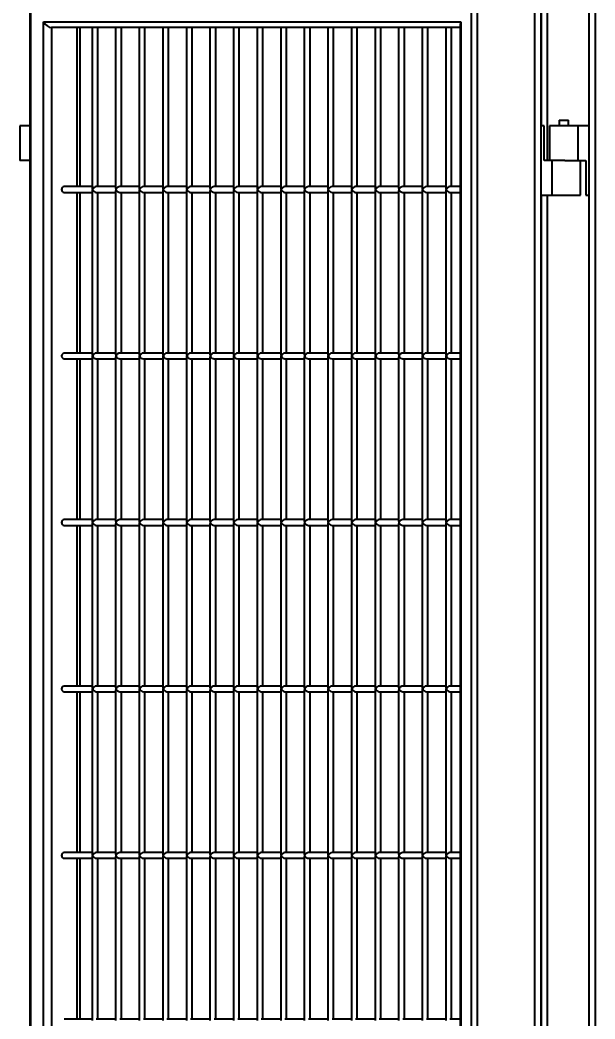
# Model space of a CAD drawing. Header units: millimetres. Extents: x 0 to 297, y 0 to 210.
# Drawn here: x 192.8 to 197.77, y 165.84 to 174.48 of the extents above; entities that cross this region are included whole.
import ezdxf

# ---------------------------------------------------------------- set-up
doc = ezdxf.new("R2010")
doc.units = ezdxf.units.MM
doc.layers.add('轮廓实线层', color=7, linetype='Continuous', lineweight=40)

msp = doc.modelspace()

# ---------------------------------------------------------------- linework, layer by layer
at = {"layer": '轮廓实线层', "color": 7, "linetype": 'Continuous', "lineweight": 40}
for p, q in [((196.7048, 155.7603), (196.7048, 175.7603)), ((196.7548, 175.7603), (196.7548, 155.7603)), ((197.2548, 155.7603), (197.2548, 175.7603)), ((197.3048, 175.7603), (197.3048, 155.7603)), ((197.3613, 175.7603), (197.3613, 173.2603)), ((192.8836, 174.7329), (192.8836, 156.7876)), ((197.7248, 156.7603), (197.7248, 174.7603)), ((192.8891, 174.7103), (192.8891, 156.8103)), ((197.7748, 174.7103), (197.7748, 156.8103)), ((193.0025, 174.4603), (196.613, 174.4603)), ((193.0025, 157.0603), (193.0025, 174.4603)), ((196.6076, 174.4103), (193.0697, 174.4103)), ((193.0697, 174.4103), (193.0697, 157.1103)), ((193.3198, 173.0353), (193.3198, 174.4103)), ((193.4215, 174.4103), (193.4215, 173.0216)), ((193.4715, 173.0353), (193.4715, 174.4103)), ((193.6256, 174.4103), (193.6256, 173.0216)), ((193.6756, 173.0353), (193.6756, 174.4103)), ((193.8297, 174.4103), (193.8297, 173.0216)), ((193.8797, 173.0353), (193.8797, 174.4103)), ((194.0338, 174.4103), (194.0338, 173.0216)), ((194.0838, 173.0353), (194.0838, 174.4103)), ((194.2379, 174.4103), (194.2379, 173.0216)), ((194.2879, 173.0353), (194.2879, 174.4103)), ((194.442, 174.4103), (194.442, 173.0216)), ((194.492, 173.0353), (194.492, 174.4103)), ((194.6461, 174.4103), (194.6461, 173.0216)), ((194.6961, 173.0353), (194.6961, 174.4103)), ((194.8502, 174.4103), (194.8502, 173.0216)), ((194.9002, 173.0353), (194.9002, 174.4103)), ((195.0544, 174.4103), (195.0544, 173.0216)), ((195.1044, 173.0353), (195.1044, 174.4103)), ((195.2585, 174.4103), (195.2585, 173.0216)), ((195.3085, 173.0353), (195.3085, 174.4103)), ((195.4626, 174.4103), (195.4626, 173.0216)), ((195.5126, 173.0353), (195.5126, 174.4103)), ((195.6667, 174.4103), (195.6667, 173.0216)), ((195.7167, 173.0353), (195.7167, 174.4103)), ((195.8708, 174.4103), (195.8708, 173.0216)), ((195.9208, 173.0353), (195.9208, 174.4103)), ((196.0749, 174.4103), (196.0749, 173.0216)), ((196.1249, 173.0353), (196.1249, 174.4103)), ((196.279, 174.4103), (196.279, 173.0216)), ((196.329, 173.0353), (196.329, 174.4103)), ((196.4831, 174.4103), (196.4831, 173.0216)), ((196.5331, 173.0353), (196.5331, 174.4103)), ((196.6076, 174.4376), (196.6076, 157.0829)), ((196.613, 174.4603), (196.613, 157.0603)), ((197.4648, 173.6103), (197.4648, 173.5603)), ((197.4648, 173.6103), (197.5448, 173.6103)), ((197.5448, 173.5603), (197.5448, 173.6103)), ((192.7976, 173.5603), (192.7976, 173.2603)), ((192.8836, 173.5603), (192.7976, 173.5603)), ((197.3348, 173.5603), (197.3048, 173.5603)), ((197.3348, 173.2603), (197.3348, 173.5603)), ((197.3798, 173.5603), (197.3798, 173.2603)), ((197.6248, 173.5603), (197.3798, 173.5603)), ((197.6248, 173.5603), (197.6248, 173.2603)), ((197.7248, 173.5603), (197.6248, 173.5603)), ((192.8836, 173.2603), (192.7976, 173.2603)), ((197.4048, 173.2603), (197.3348, 173.2603)), ((197.4048, 172.9603), (197.4048, 173.2603)), ((197.5148, 173.2603), (197.4048, 173.2603)), ((197.5148, 173.2603), (197.6248, 173.2603)), ((197.6248, 173.2603), (197.6948, 173.2603)), ((197.6498, 172.9603), (197.6498, 173.2603)), ((197.6948, 173.2603), (197.6948, 172.9603)), ((193.4215, 173.0353), (193.1811, 173.0353)), ((193.4215, 172.9989), (193.4215, 171.5816)), ((193.6256, 173.0353), (193.4578, 173.0353)), ((193.6256, 172.9989), (193.6256, 171.5816)), ((193.8297, 173.0353), (193.6619, 173.0353)), ((193.8297, 172.9989), (193.8297, 171.5816)), ((194.0338, 173.0353), (193.866, 173.0353)), ((194.0338, 172.9989), (194.0338, 171.5816)), ((194.2379, 173.0353), (194.0701, 173.0353)), ((194.2379, 172.9989), (194.2379, 171.5816)), ((194.442, 173.0353), (194.2742, 173.0353)), ((194.442, 172.9989), (194.442, 171.5816)), ((194.6461, 173.0353), (194.4784, 173.0353)), ((194.6461, 172.9989), (194.6461, 171.5816)), ((194.8502, 173.0353), (194.6825, 173.0353)), ((194.8502, 172.9989), (194.8502, 171.5816)), ((195.0544, 173.0353), (194.8866, 173.0353)), ((195.0544, 172.9989), (195.0544, 171.5816)), ((195.2585, 173.0353), (195.0907, 173.0353)), ((195.2585, 172.9989), (195.2585, 171.5816)), ((195.4626, 173.0353), (195.2948, 173.0353)), ((195.4626, 172.9989), (195.4626, 171.5816)), ((195.6667, 173.0353), (195.4989, 173.0353)), ((195.6667, 172.9989), (195.6667, 171.5816)), ((195.8708, 173.0353), (195.703, 173.0353)), ((195.8708, 172.9989), (195.8708, 171.5816)), ((196.0749, 173.0353), (195.9071, 173.0353)), ((196.0749, 172.9989), (196.0749, 171.5816)), ((196.279, 173.0353), (196.1113, 173.0353)), ((196.279, 172.9989), (196.279, 171.5816)), ((196.4831, 173.0353), (196.3154, 173.0353)), ((196.4831, 172.9989), (196.4831, 171.5816)), ((196.6076, 173.0353), (196.5195, 173.0353)), ((193.1811, 172.9853), (193.4215, 172.9853)), ((193.3198, 171.5953), (193.3198, 172.9853)), ((193.4578, 172.9853), (193.6256, 172.9853)), ((193.4715, 171.5953), (193.4715, 172.9853)), ((193.6619, 172.9853), (193.8297, 172.9853)), ((193.6756, 171.5953), (193.6756, 172.9853)), ((193.866, 172.9853), (194.0338, 172.9853)), ((193.8797, 171.5953), (193.8797, 172.9853)), ((194.0701, 172.9853), (194.2379, 172.9853)), ((194.0838, 171.5953), (194.0838, 172.9853)), ((194.2742, 172.9853), (194.442, 172.9853)), ((194.2879, 171.5953), (194.2879, 172.9853)), ((194.4784, 172.9853), (194.6461, 172.9853)), ((194.492, 171.5953), (194.492, 172.9853)), ((194.6825, 172.9853), (194.8502, 172.9853)), ((194.6961, 171.5953), (194.6961, 172.9853)), ((194.8866, 172.9853), (195.0544, 172.9853)), ((194.9002, 171.5953), (194.9002, 172.9853)), ((195.0907, 172.9853), (195.2585, 172.9853)), ((195.1044, 171.5953), (195.1044, 172.9853)), ((195.2948, 172.9853), (195.4626, 172.9853)), ((195.3085, 171.5953), (195.3085, 172.9853)), ((195.4989, 172.9853), (195.6667, 172.9853)), ((195.5126, 171.5953), (195.5126, 172.9853)), ((195.703, 172.9853), (195.8708, 172.9853)), ((195.7167, 171.5953), (195.7167, 172.9853)), ((195.9071, 172.9853), (196.0749, 172.9853)), ((195.9208, 171.5953), (195.9208, 172.9853)), ((196.1113, 172.9853), (196.279, 172.9853)), ((196.1249, 171.5953), (196.1249, 172.9853)), ((196.3154, 172.9853), (196.4831, 172.9853)), ((196.329, 171.5953), (196.329, 172.9853)), ((196.5195, 172.9853), (196.6076, 172.9853)), ((196.5331, 171.5953), (196.5331, 172.9853)), ((197.3048, 172.9603), (197.4048, 172.9603)), ((197.3613, 172.9603), (197.3613, 158.2603)), ((197.4048, 172.9603), (197.6498, 172.9603)), ((197.6948, 172.9603), (197.7248, 172.9603)), ((193.4215, 171.5953), (193.1811, 171.5953)), ((193.1811, 171.5453), (193.4215, 171.5453)), ((193.3198, 170.1553), (193.3198, 171.5453)), ((193.4215, 171.5589), (193.4215, 170.1416)), ((193.6256, 171.5953), (193.4578, 171.5953)), ((193.4578, 171.5453), (193.6256, 171.5453)), ((193.4715, 170.1553), (193.4715, 171.5453)), ((193.6256, 171.5589), (193.6256, 170.1416)), ((193.8297, 171.5953), (193.6619, 171.5953)), ((193.6619, 171.5453), (193.8297, 171.5453)), ((193.6756, 170.1553), (193.6756, 171.5453)), ((193.8297, 171.5589), (193.8297, 170.1416)), ((194.0338, 171.5953), (193.866, 171.5953)), ((193.866, 171.5453), (194.0338, 171.5453)), ((193.8797, 170.1553), (193.8797, 171.5453)), ((194.0338, 171.5589), (194.0338, 170.1416)), ((194.2379, 171.5953), (194.0701, 171.5953)), ((194.0701, 171.5453), (194.2379, 171.5453)), ((194.0838, 170.1553), (194.0838, 171.5453)), ((194.2379, 171.5589), (194.2379, 170.1416)), ((194.442, 171.5953), (194.2742, 171.5953)), ((194.2742, 171.5453), (194.442, 171.5453)), ((194.2879, 170.1553), (194.2879, 171.5453)), ((194.442, 171.5589), (194.442, 170.1416)), ((194.6461, 171.5953), (194.4784, 171.5953)), ((194.4784, 171.5453), (194.6461, 171.5453)), ((194.492, 170.1553), (194.492, 171.5453)), ((194.6461, 171.5589), (194.6461, 170.1416)), ((194.8502, 171.5953), (194.6825, 171.5953)), ((194.6825, 171.5453), (194.8502, 171.5453)), ((194.6961, 170.1553), (194.6961, 171.5453)), ((194.8502, 171.5589), (194.8502, 170.1416)), ((195.0544, 171.5953), (194.8866, 171.5953)), ((194.8866, 171.5453), (195.0544, 171.5453)), ((194.9002, 170.1553), (194.9002, 171.5453)), ((195.0544, 171.5589), (195.0544, 170.1416)), ((195.2585, 171.5953), (195.0907, 171.5953)), ((195.0907, 171.5453), (195.2585, 171.5453)), ((195.1044, 170.1553), (195.1044, 171.5453)), ((195.2585, 171.5589), (195.2585, 170.1416)), ((195.4626, 171.5953), (195.2948, 171.5953)), ((195.2948, 171.5453), (195.4626, 171.5453)), ((195.3085, 170.1553), (195.3085, 171.5453)), ((195.4626, 171.5589), (195.4626, 170.1416)), ((195.6667, 171.5953), (195.4989, 171.5953)), ((195.4989, 171.5453), (195.6667, 171.5453)), ((195.5126, 170.1553), (195.5126, 171.5453)), ((195.6667, 171.5589), (195.6667, 170.1416)), ((195.8708, 171.5953), (195.703, 171.5953)), ((195.703, 171.5453), (195.8708, 171.5453)), ((195.7167, 170.1553), (195.7167, 171.5453)), ((195.8708, 171.5589), (195.8708, 170.1416)), ((196.0749, 171.5953), (195.9071, 171.5953)), ((195.9071, 171.5453), (196.0749, 171.5453)), ((195.9208, 170.1553), (195.9208, 171.5453)), ((196.0749, 171.5589), (196.0749, 170.1416)), ((196.279, 171.5953), (196.1113, 171.5953)), ((196.1113, 171.5453), (196.279, 171.5453)), ((196.1249, 170.1553), (196.1249, 171.5453)), ((196.279, 171.5589), (196.279, 170.1416)), ((196.4831, 171.5953), (196.3154, 171.5953)), ((196.3154, 171.5453), (196.4831, 171.5453)), ((196.329, 170.1553), (196.329, 171.5453)), ((196.4831, 171.5589), (196.4831, 170.1416)), ((196.6076, 171.5953), (196.5195, 171.5953)), ((196.5195, 171.5453), (196.6076, 171.5453)), ((196.5331, 170.1553), (196.5331, 171.5453)), ((193.4215, 170.1553), (193.1811, 170.1553)), ((193.6256, 170.1553), (193.4578, 170.1553)), ((193.8297, 170.1553), (193.6619, 170.1553)), ((194.0338, 170.1553), (193.866, 170.1553)), ((194.2379, 170.1553), (194.0701, 170.1553)), ((194.442, 170.1553), (194.2742, 170.1553)), ((194.6461, 170.1553), (194.4784, 170.1553)), ((194.8502, 170.1553), (194.6825, 170.1553)), ((195.0544, 170.1553), (194.8866, 170.1553)), ((195.2585, 170.1553), (195.0907, 170.1553)), ((195.4626, 170.1553), (195.2948, 170.1553)), ((195.6667, 170.1553), (195.4989, 170.1553)), ((195.8708, 170.1553), (195.703, 170.1553)), ((196.0749, 170.1553), (195.9071, 170.1553)), ((196.279, 170.1553), (196.1113, 170.1553)), ((196.4831, 170.1553), (196.3154, 170.1553)), ((196.6076, 170.1553), (196.5195, 170.1553)), ((193.1811, 170.1053), (193.4215, 170.1053)), ((193.3198, 168.7153), (193.3198, 170.1053)), ((193.4215, 170.1189), (193.4215, 168.7016)), ((193.4578, 170.1053), (193.6256, 170.1053)), ((193.4715, 168.7153), (193.4715, 170.1053)), ((193.6256, 170.1189), (193.6256, 168.7016)), ((193.6619, 170.1053), (193.8297, 170.1053)), ((193.6756, 168.7153), (193.6756, 170.1053)), ((193.8297, 170.1189), (193.8297, 168.7016)), ((193.866, 170.1053), (194.0338, 170.1053)), ((193.8797, 168.7153), (193.8797, 170.1053)), ((194.0338, 170.1189), (194.0338, 168.7016)), ((194.0701, 170.1053), (194.2379, 170.1053)), ((194.0838, 168.7153), (194.0838, 170.1053)), ((194.2379, 170.1189), (194.2379, 168.7016)), ((194.2742, 170.1053), (194.442, 170.1053)), ((194.2879, 168.7153), (194.2879, 170.1053)), ((194.442, 170.1189), (194.442, 168.7016)), ((194.4784, 170.1053), (194.6461, 170.1053)), ((194.492, 168.7153), (194.492, 170.1053)), ((194.6461, 170.1189), (194.6461, 168.7016)), ((194.6825, 170.1053), (194.8502, 170.1053)), ((194.6961, 168.7153), (194.6961, 170.1053)), ((194.8502, 170.1189), (194.8502, 168.7016)), ((194.8866, 170.1053), (195.0544, 170.1053)), ((194.9002, 168.7153), (194.9002, 170.1053)), ((195.0544, 170.1189), (195.0544, 168.7016)), ((195.0907, 170.1053), (195.2585, 170.1053)), ((195.1044, 168.7153), (195.1044, 170.1053)), ((195.2585, 170.1189), (195.2585, 168.7016)), ((195.2948, 170.1053), (195.4626, 170.1053)), ((195.3085, 168.7153), (195.3085, 170.1053)), ((195.4626, 170.1189), (195.4626, 168.7016)), ((195.4989, 170.1053), (195.6667, 170.1053)), ((195.5126, 168.7153), (195.5126, 170.1053)), ((195.6667, 170.1189), (195.6667, 168.7016)), ((195.703, 170.1053), (195.8708, 170.1053)), ((195.7167, 168.7153), (195.7167, 170.1053)), ((195.8708, 170.1189), (195.8708, 168.7016)), ((195.9071, 170.1053), (196.0749, 170.1053)), ((195.9208, 168.7153), (195.9208, 170.1053)), ((196.0749, 170.1189), (196.0749, 168.7016)), ((196.1113, 170.1053), (196.279, 170.1053)), ((196.1249, 168.7153), (196.1249, 170.1053)), ((196.279, 170.1189), (196.279, 168.7016)), ((196.3154, 170.1053), (196.4831, 170.1053)), ((196.329, 168.7153), (196.329, 170.1053)), ((196.4831, 170.1189), (196.4831, 168.7016)), ((196.5195, 170.1053), (196.6076, 170.1053)), ((196.5331, 168.7153), (196.5331, 170.1053)), ((193.4215, 168.7153), (193.1811, 168.7153)), ((193.4215, 168.6789), (193.4215, 167.2616)), ((193.6256, 168.7153), (193.4578, 168.7153)), ((193.6256, 168.6789), (193.6256, 167.2616)), ((193.8297, 168.7153), (193.6619, 168.7153)), ((193.8297, 168.6789), (193.8297, 167.2616)), ((194.0338, 168.7153), (193.866, 168.7153)), ((194.0338, 168.6789), (194.0338, 167.2616)), ((194.2379, 168.7153), (194.0701, 168.7153)), ((194.2379, 168.6789), (194.2379, 167.2616)), ((194.442, 168.7153), (194.2742, 168.7153)), ((194.442, 168.6789), (194.442, 167.2616)), ((194.6461, 168.7153), (194.4784, 168.7153)), ((194.6461, 168.6789), (194.6461, 167.2616)), ((194.8502, 168.7153), (194.6825, 168.7153)), ((194.8502, 168.6789), (194.8502, 167.2616)), ((195.0544, 168.7153), (194.8866, 168.7153)), ((195.0544, 168.6789), (195.0544, 167.2616)), ((195.2585, 168.7153), (195.0907, 168.7153)), ((195.2585, 168.6789), (195.2585, 167.2616)), ((195.4626, 168.7153), (195.2948, 168.7153)), ((195.4626, 168.6789), (195.4626, 167.2616)), ((195.6667, 168.7153), (195.4989, 168.7153)), ((195.6667, 168.6789), (195.6667, 167.2616)), ((195.8708, 168.7153), (195.703, 168.7153)), ((195.8708, 168.6789), (195.8708, 167.2616)), ((196.0749, 168.7153), (195.9071, 168.7153)), ((196.0749, 168.6789), (196.0749, 167.2616)), ((196.279, 168.7153), (196.1113, 168.7153)), ((196.279, 168.6789), (196.279, 167.2616)), ((196.4831, 168.7153), (196.3154, 168.7153)), ((196.4831, 168.6789), (196.4831, 167.2616)), ((196.6076, 168.7153), (196.5195, 168.7153)), ((193.1811, 168.6653), (193.4215, 168.6653)), ((193.3198, 167.2753), (193.3198, 168.6653)), ((193.4578, 168.6653), (193.6256, 168.6653)), ((193.4715, 167.2753), (193.4715, 168.6653)), ((193.6619, 168.6653), (193.8297, 168.6653)), ((193.6756, 167.2753), (193.6756, 168.6653)), ((193.866, 168.6653), (194.0338, 168.6653)), ((193.8797, 167.2753), (193.8797, 168.6653)), ((194.0701, 168.6653), (194.2379, 168.6653)), ((194.0838, 167.2753), (194.0838, 168.6653)), ((194.2742, 168.6653), (194.442, 168.6653)), ((194.2879, 167.2753), (194.2879, 168.6653)), ((194.4784, 168.6653), (194.6461, 168.6653)), ((194.492, 167.2753), (194.492, 168.6653)), ((194.6825, 168.6653), (194.8502, 168.6653)), ((194.6961, 167.2753), (194.6961, 168.6653)), ((194.8866, 168.6653), (195.0544, 168.6653)), ((194.9002, 167.2753), (194.9002, 168.6653)), ((195.0907, 168.6653), (195.2585, 168.6653)), ((195.1044, 167.2753), (195.1044, 168.6653)), ((195.2948, 168.6653), (195.4626, 168.6653)), ((195.3085, 167.2753), (195.3085, 168.6653)), ((195.4989, 168.6653), (195.6667, 168.6653)), ((195.5126, 167.2753), (195.5126, 168.6653)), ((195.703, 168.6653), (195.8708, 168.6653)), ((195.7167, 167.2753), (195.7167, 168.6653)), ((195.9071, 168.6653), (196.0749, 168.6653)), ((195.9208, 167.2753), (195.9208, 168.6653)), ((196.1113, 168.6653), (196.279, 168.6653)), ((196.1249, 167.2753), (196.1249, 168.6653)), ((196.3154, 168.6653), (196.4831, 168.6653)), ((196.329, 167.2753), (196.329, 168.6653)), ((196.5195, 168.6653), (196.6076, 168.6653)), ((196.5331, 167.2753), (196.5331, 168.6653)), ((193.4215, 167.2753), (193.1811, 167.2753)), ((193.1811, 167.2253), (193.4215, 167.2253)), ((193.3198, 165.8353), (193.3198, 167.2253)), ((193.4215, 167.2389), (193.4215, 165.8216)), ((193.6256, 167.2753), (193.4578, 167.2753)), ((193.4578, 167.2253), (193.6256, 167.2253)), ((193.4715, 165.8353), (193.4715, 167.2253)), ((193.6256, 167.2389), (193.6256, 165.8216)), ((193.8297, 167.2753), (193.6619, 167.2753)), ((193.6619, 167.2253), (193.8297, 167.2253)), ((193.6756, 165.8353), (193.6756, 167.2253)), ((193.8297, 167.2389), (193.8297, 165.8216)), ((194.0338, 167.2753), (193.866, 167.2753)), ((193.866, 167.2253), (194.0338, 167.2253)), ((193.8797, 165.8353), (193.8797, 167.2253)), ((194.0338, 167.2389), (194.0338, 165.8216)), ((194.2379, 167.2753), (194.0701, 167.2753)), ((194.0701, 167.2253), (194.2379, 167.2253)), ((194.0838, 165.8353), (194.0838, 167.2253)), ((194.2379, 167.2389), (194.2379, 165.8216)), ((194.442, 167.2753), (194.2742, 167.2753)), ((194.2742, 167.2253), (194.442, 167.2253)), ((194.2879, 165.8353), (194.2879, 167.2253)), ((194.442, 167.2389), (194.442, 165.8216)), ((194.6461, 167.2753), (194.4784, 167.2753)), ((194.4784, 167.2253), (194.6461, 167.2253)), ((194.492, 165.8353), (194.492, 167.2253)), ((194.6461, 167.2389), (194.6461, 165.8216)), ((194.8502, 167.2753), (194.6825, 167.2753)), ((194.6825, 167.2253), (194.8502, 167.2253)), ((194.6961, 165.8353), (194.6961, 167.2253)), ((194.8502, 167.2389), (194.8502, 165.8216)), ((195.0544, 167.2753), (194.8866, 167.2753)), ((194.8866, 167.2253), (195.0544, 167.2253)), ((194.9002, 165.8353), (194.9002, 167.2253)), ((195.0544, 167.2389), (195.0544, 165.8216)), ((195.2585, 167.2753), (195.0907, 167.2753)), ((195.0907, 167.2253), (195.2585, 167.2253)), ((195.1044, 165.8353), (195.1044, 167.2253)), ((195.2585, 167.2389), (195.2585, 165.8216)), ((195.4626, 167.2753), (195.2948, 167.2753)), ((195.2948, 167.2253), (195.4626, 167.2253)), ((195.3085, 165.8353), (195.3085, 167.2253)), ((195.4626, 167.2389), (195.4626, 165.8216)), ((195.6667, 167.2753), (195.4989, 167.2753)), ((195.4989, 167.2253), (195.6667, 167.2253)), ((195.5126, 165.8353), (195.5126, 167.2253)), ((195.6667, 167.2389), (195.6667, 165.8216)), ((195.8708, 167.2753), (195.703, 167.2753)), ((195.703, 167.2253), (195.8708, 167.2253)), ((195.7167, 165.8353), (195.7167, 167.2253)), ((195.8708, 167.2389), (195.8708, 165.8216)), ((196.0749, 167.2753), (195.9071, 167.2753)), ((195.9071, 167.2253), (196.0749, 167.2253)), ((195.9208, 165.8353), (195.9208, 167.2253)), ((196.0749, 167.2389), (196.0749, 165.8216)), ((196.279, 167.2753), (196.1113, 167.2753)), ((196.1113, 167.2253), (196.279, 167.2253)), ((196.1249, 165.8353), (196.1249, 167.2253)), ((196.279, 167.2389), (196.279, 165.8216)), ((196.4831, 167.2753), (196.3154, 167.2753)), ((196.3154, 167.2253), (196.4831, 167.2253)), ((196.329, 165.8353), (196.329, 167.2253)), ((196.4831, 167.2389), (196.4831, 165.8216)), ((196.6076, 167.2753), (196.5195, 167.2753)), ((196.5195, 167.2253), (196.6076, 167.2253)), ((196.5331, 165.8353), (196.5331, 167.2253)), ((193.4215, 165.8353), (193.1811, 165.8353)), ((193.6256, 165.8353), (193.4578, 165.8353)), ((193.8297, 165.8353), (193.6619, 165.8353)), ((194.0338, 165.8353), (193.866, 165.8353)), ((194.2379, 165.8353), (194.0701, 165.8353)), ((194.442, 165.8353), (194.2742, 165.8353)), ((194.6461, 165.8353), (194.4784, 165.8353)), ((194.8502, 165.8353), (194.6825, 165.8353)), ((195.0544, 165.8353), (194.8866, 165.8353)), ((195.2585, 165.8353), (195.0907, 165.8353)), ((195.4626, 165.8353), (195.2948, 165.8353)), ((195.6667, 165.8353), (195.4989, 165.8353)), ((195.8708, 165.8353), (195.703, 165.8353)), ((196.0749, 165.8353), (195.9071, 165.8353)), ((196.279, 165.8353), (196.1113, 165.8353)), ((196.4831, 165.8353), (196.3154, 165.8353)), ((196.6076, 165.8353), (196.5195, 165.8353))]:
    msp.add_line(p, q, dxfattribs=at)
at = {"layer": '轮廓实线层', "color": 8, "linetype": 'Continuous', "lineweight": 40}
for p, q in [((197.3116, 173.5603), (197.3116, 175.7603)), ((193.2925, 173.0353), (193.2925, 174.4103)), ((193.2925, 171.5953), (193.2925, 172.9853)), ((197.3116, 158.5603), (197.3116, 172.9603)), ((193.2925, 170.1553), (193.2925, 171.5453)), ((193.2925, 168.7153), (193.2925, 170.1053)), ((193.2925, 167.2753), (193.2925, 168.6653)), ((193.2925, 165.8353), (193.2925, 167.2253))]:
    msp.add_line(p, q, dxfattribs=at)
at = {"layer": '轮廓实线层', "color": 7, "linetype": 'Continuous', "lineweight": 40}
for centre in [(193.1834, 173.0103), (193.1834, 171.5703), (193.1834, 170.1303), (193.1834, 168.6903), (193.1834, 167.2503)]:
    msp.add_arc(centre, 0.0251, 95.30739, 264.69261, dxfattribs=at)
for centre, major_axis, start_param, end_param in [((193.047, 174.4603), (-0.0426, 0.0426), 1.02079, 2.591586), ((196.6576, 174.4603), (0.0426, 0.0426), 2.120803, 2.591586), ((193.4465, 173.0103), (0.0213, -0.0213), 3.691599, 4.162383), ((193.4465, 173.0103), (0.0213, 0.0213), 2.120803, 2.591586), ((193.4465, 173.0103), (0.0213, 0.0213), 0.550006, 2.120803), ((193.4465, 173.0103), (0.0213, -0.0213), 4.162383, 5.733179), ((193.6506, 173.0103), (0.0213, -0.0213), 3.691599, 4.162383), ((193.6506, 173.0103), (0.0213, 0.0213), 2.120803, 2.591586), ((193.6506, 173.0103), (0.0213, 0.0213), 0.550006, 2.120803), ((193.6506, 173.0103), (0.0213, -0.0213), 4.162383, 5.733179), ((193.8547, 173.0103), (0.0213, -0.0213), 3.691599, 4.162383), ((193.8547, 173.0103), (0.0213, 0.0213), 2.120803, 2.591586), ((193.8547, 173.0103), (0.0213, 0.0213), 0.550006, 2.120803), ((193.8547, 173.0103), (0.0213, -0.0213), 4.162383, 5.733179), ((194.0588, 173.0103), (0.0213, -0.0213), 3.691599, 4.162383), ((194.0588, 173.0103), (0.0213, 0.0213), 2.120803, 2.591586), ((194.0588, 173.0103), (0.0213, 0.0213), 0.550006, 2.120803), ((194.0588, 173.0103), (0.0213, -0.0213), 4.162383, 5.733179), ((194.2629, 173.0103), (0.0213, -0.0213), 3.691599, 4.162383), ((194.2629, 173.0103), (0.0213, 0.0213), 2.120803, 2.591586), ((194.2629, 173.0103), (0.0213, 0.0213), 0.550006, 2.120803), ((194.2629, 173.0103), (0.0213, -0.0213), 4.162383, 5.733179), ((194.467, 173.0103), (0.0213, -0.0213), 3.691599, 4.162383), ((194.467, 173.0103), (0.0213, 0.0213), 2.120803, 2.591586), ((194.467, 173.0103), (0.0213, 0.0213), 0.550006, 2.120803), ((194.467, 173.0103), (0.0213, -0.0213), 4.162383, 5.733179), ((194.6711, 173.0103), (0.0213, -0.0213), 3.691599, 4.162383), ((194.6711, 173.0103), (0.0213, 0.0213), 2.120803, 2.591586), ((194.6711, 173.0103), (0.0213, 0.0213), 0.550006, 2.120803), ((194.6711, 173.0103), (0.0213, -0.0213), 4.162383, 5.733179), ((194.8752, 173.0103), (0.0213, -0.0213), 3.691599, 4.162383), ((194.8752, 173.0103), (0.0213, 0.0213), 2.120803, 2.591586), ((194.8752, 173.0103), (0.0213, 0.0213), 0.550006, 2.120803), ((194.8752, 173.0103), (0.0213, -0.0213), 4.162383, 5.733179), ((195.0794, 173.0103), (0.0213, -0.0213), 3.691599, 4.162383), ((195.0794, 173.0103), (0.0213, 0.0213), 2.120803, 2.591586), ((195.0794, 173.0103), (0.0213, 0.0213), 0.550006, 2.120803), ((195.0794, 173.0103), (0.0213, -0.0213), 4.162383, 5.733179), ((195.2835, 173.0103), (0.0213, -0.0213), 3.691599, 4.162383), ((195.2835, 173.0103), (0.0213, 0.0213), 2.120803, 2.591586), ((195.2835, 173.0103), (0.0213, 0.0213), 0.550006, 2.120803), ((195.2835, 173.0103), (0.0213, -0.0213), 4.162383, 5.733179), ((195.4876, 173.0103), (0.0213, -0.0213), 3.691599, 4.162383), ((195.4876, 173.0103), (0.0213, 0.0213), 2.120803, 2.591586), ((195.4876, 173.0103), (0.0213, 0.0213), 0.550006, 2.120803), ((195.4876, 173.0103), (0.0213, -0.0213), 4.162383, 5.733179), ((195.6917, 173.0103), (0.0213, -0.0213), 3.691599, 4.162383), ((195.6917, 173.0103), (0.0213, 0.0213), 2.120803, 2.591586), ((195.6917, 173.0103), (0.0213, 0.0213), 0.550006, 2.120803), ((195.6917, 173.0103), (0.0213, -0.0213), 4.162383, 5.733179), ((195.8958, 173.0103), (0.0213, -0.0213), 3.691599, 4.162383), ((195.8958, 173.0103), (0.0213, 0.0213), 2.120803, 2.591586), ((195.8958, 173.0103), (0.0213, 0.0213), 0.550006, 2.120803), ((195.8958, 173.0103), (0.0213, -0.0213), 4.162383, 5.733179), ((196.0999, 173.0103), (0.0213, -0.0213), 3.691599, 4.162383), ((196.0999, 173.0103), (0.0213, 0.0213), 2.120803, 2.591586), ((196.0999, 173.0103), (0.0213, 0.0213), 0.550006, 2.120803), ((196.0999, 173.0103), (0.0213, -0.0213), 4.162383, 5.733179), ((196.304, 173.0103), (0.0213, -0.0213), 3.691599, 4.162383), ((196.304, 173.0103), (0.0213, 0.0213), 2.120803, 2.591586), ((196.304, 173.0103), (0.0213, 0.0213), 0.550006, 2.120803), ((196.304, 173.0103), (0.0213, -0.0213), 4.162383, 5.733179), ((196.5081, 173.0103), (0.0213, -0.0213), 3.691599, 4.162383), ((196.5081, 173.0103), (0.0213, 0.0213), 2.120803, 2.591586), ((196.5081, 173.0103), (0.0213, 0.0213), 0.550006, 2.120803), ((196.5081, 173.0103), (0.0213, -0.0213), 4.162383, 5.733179), ((193.4465, 171.5703), (0.0213, -0.0213), 3.691599, 4.162383), ((193.4465, 171.5703), (0.0213, 0.0213), 2.120803, 2.591586), ((193.4465, 171.5703), (0.0213, 0.0213), 0.550006, 2.120803), ((193.4465, 171.5703), (0.0213, -0.0213), 4.162383, 5.733179), ((193.6506, 171.5703), (0.0213, -0.0213), 3.691599, 4.162383), ((193.6506, 171.5703), (0.0213, 0.0213), 2.120803, 2.591586), ((193.6506, 171.5703), (0.0213, 0.0213), 0.550006, 2.120803), ((193.6506, 171.5703), (0.0213, -0.0213), 4.162383, 5.733179), ((193.8547, 171.5703), (0.0213, -0.0213), 3.691599, 4.162383), ((193.8547, 171.5703), (0.0213, 0.0213), 2.120803, 2.591586), ((193.8547, 171.5703), (0.0213, 0.0213), 0.550006, 2.120803), ((193.8547, 171.5703), (0.0213, -0.0213), 4.162383, 5.733179), ((194.0588, 171.5703), (0.0213, -0.0213), 3.691599, 4.162383), ((194.0588, 171.5703), (0.0213, 0.0213), 2.120803, 2.591586), ((194.0588, 171.5703), (0.0213, 0.0213), 0.550006, 2.120803), ((194.0588, 171.5703), (0.0213, -0.0213), 4.162383, 5.733179), ((194.2629, 171.5703), (0.0213, -0.0213), 3.691599, 4.162383), ((194.2629, 171.5703), (0.0213, 0.0213), 2.120803, 2.591586), ((194.2629, 171.5703), (0.0213, 0.0213), 0.550006, 2.120803), ((194.2629, 171.5703), (0.0213, -0.0213), 4.162383, 5.733179), ((194.467, 171.5703), (0.0213, -0.0213), 3.691599, 4.162383), ((194.467, 171.5703), (0.0213, 0.0213), 2.120803, 2.591586), ((194.467, 171.5703), (0.0213, 0.0213), 0.550006, 2.120803), ((194.467, 171.5703), (0.0213, -0.0213), 4.162383, 5.733179), ((194.6711, 171.5703), (0.0213, -0.0213), 3.691599, 4.162383), ((194.6711, 171.5703), (0.0213, 0.0213), 2.120803, 2.591586), ((194.6711, 171.5703), (0.0213, 0.0213), 0.550006, 2.120803), ((194.6711, 171.5703), (0.0213, -0.0213), 4.162383, 5.733179), ((194.8752, 171.5703), (0.0213, -0.0213), 3.691599, 4.162383), ((194.8752, 171.5703), (0.0213, 0.0213), 2.120803, 2.591586), ((194.8752, 171.5703), (0.0213, 0.0213), 0.550006, 2.120803), ((194.8752, 171.5703), (0.0213, -0.0213), 4.162383, 5.733179), ((195.0794, 171.5703), (0.0213, -0.0213), 3.691599, 4.162383), ((195.0794, 171.5703), (0.0213, 0.0213), 2.120803, 2.591586), ((195.0794, 171.5703), (0.0213, 0.0213), 0.550006, 2.120803), ((195.0794, 171.5703), (0.0213, -0.0213), 4.162383, 5.733179), ((195.2835, 171.5703), (0.0213, -0.0213), 3.691599, 4.162383), ((195.2835, 171.5703), (0.0213, 0.0213), 2.120803, 2.591586), ((195.2835, 171.5703), (0.0213, 0.0213), 0.550006, 2.120803), ((195.2835, 171.5703), (0.0213, -0.0213), 4.162383, 5.733179), ((195.4876, 171.5703), (0.0213, -0.0213), 3.691599, 4.162383), ((195.4876, 171.5703), (0.0213, 0.0213), 2.120803, 2.591586), ((195.4876, 171.5703), (0.0213, 0.0213), 0.550006, 2.120803), ((195.4876, 171.5703), (0.0213, -0.0213), 4.162383, 5.733179), ((195.6917, 171.5703), (0.0213, -0.0213), 3.691599, 4.162383), ((195.6917, 171.5703), (0.0213, 0.0213), 2.120803, 2.591586), ((195.6917, 171.5703), (0.0213, 0.0213), 0.550006, 2.120803), ((195.6917, 171.5703), (0.0213, -0.0213), 4.162383, 5.733179), ((195.8958, 171.5703), (0.0213, -0.0213), 3.691599, 4.162383), ((195.8958, 171.5703), (0.0213, 0.0213), 2.120803, 2.591586), ((195.8958, 171.5703), (0.0213, 0.0213), 0.550006, 2.120803), ((195.8958, 171.5703), (0.0213, -0.0213), 4.162383, 5.733179), ((196.0999, 171.5703), (0.0213, -0.0213), 3.691599, 4.162383), ((196.0999, 171.5703), (0.0213, 0.0213), 2.120803, 2.591586), ((196.0999, 171.5703), (0.0213, 0.0213), 0.550006, 2.120803), ((196.0999, 171.5703), (0.0213, -0.0213), 4.162383, 5.733179), ((196.304, 171.5703), (0.0213, -0.0213), 3.691599, 4.162383), ((196.304, 171.5703), (0.0213, 0.0213), 2.120803, 2.591586), ((196.304, 171.5703), (0.0213, 0.0213), 0.550006, 2.120803), ((196.304, 171.5703), (0.0213, -0.0213), 4.162383, 5.733179), ((196.5081, 171.5703), (0.0213, -0.0213), 3.691599, 4.162383), ((196.5081, 171.5703), (0.0213, 0.0213), 2.120803, 2.591586), ((196.5081, 171.5703), (0.0213, 0.0213), 0.550006, 2.120803), ((196.5081, 171.5703), (0.0213, -0.0213), 4.162383, 5.733179), ((193.4465, 170.1303), (0.0213, 0.0213), 0.550006, 2.120803), ((193.6506, 170.1303), (0.0213, 0.0213), 0.550006, 2.120803), ((193.8547, 170.1303), (0.0213, 0.0213), 0.550006, 2.120803), ((194.0588, 170.1303), (0.0213, 0.0213), 0.550006, 2.120803), ((194.2629, 170.1303), (0.0213, 0.0213), 0.550006, 2.120803), ((194.467, 170.1303), (0.0213, 0.0213), 0.550006, 2.120803), ((194.6711, 170.1303), (0.0213, 0.0213), 0.550006, 2.120803), ((194.8752, 170.1303), (0.0213, 0.0213), 0.550006, 2.120803), ((195.0794, 170.1303), (0.0213, 0.0213), 0.550006, 2.120803), ((195.2835, 170.1303), (0.0213, 0.0213), 0.550006, 2.120803), ((195.4876, 170.1303), (0.0213, 0.0213), 0.550006, 2.120803), ((195.6917, 170.1303), (0.0213, 0.0213), 0.550006, 2.120803), ((195.8958, 170.1303), (0.0213, 0.0213), 0.550006, 2.120803), ((196.0999, 170.1303), (0.0213, 0.0213), 0.550006, 2.120803), ((196.304, 170.1303), (0.0213, 0.0213), 0.550006, 2.120803), ((196.5081, 170.1303), (0.0213, 0.0213), 0.550006, 2.120803), ((193.4465, 170.1303), (0.0213, -0.0213), 3.691599, 4.162383), ((193.4465, 170.1303), (0.0213, 0.0213), 2.120803, 2.591586), ((193.4465, 170.1303), (0.0213, -0.0213), 4.162383, 5.733179), ((193.6506, 170.1303), (0.0213, -0.0213), 3.691599, 4.162383), ((193.6506, 170.1303), (0.0213, 0.0213), 2.120803, 2.591586), ((193.6506, 170.1303), (0.0213, -0.0213), 4.162383, 5.733179), ((193.8547, 170.1303), (0.0213, -0.0213), 3.691599, 4.162383), ((193.8547, 170.1303), (0.0213, 0.0213), 2.120803, 2.591586), ((193.8547, 170.1303), (0.0213, -0.0213), 4.162383, 5.733179), ((194.0588, 170.1303), (0.0213, -0.0213), 3.691599, 4.162383), ((194.0588, 170.1303), (0.0213, 0.0213), 2.120803, 2.591586), ((194.0588, 170.1303), (0.0213, -0.0213), 4.162383, 5.733179), ((194.2629, 170.1303), (0.0213, -0.0213), 3.691599, 4.162383), ((194.2629, 170.1303), (0.0213, 0.0213), 2.120803, 2.591586), ((194.2629, 170.1303), (0.0213, -0.0213), 4.162383, 5.733179), ((194.467, 170.1303), (0.0213, -0.0213), 3.691599, 4.162383), ((194.467, 170.1303), (0.0213, 0.0213), 2.120803, 2.591586), ((194.467, 170.1303), (0.0213, -0.0213), 4.162383, 5.733179), ((194.6711, 170.1303), (0.0213, -0.0213), 3.691599, 4.162383), ((194.6711, 170.1303), (0.0213, 0.0213), 2.120803, 2.591586), ((194.6711, 170.1303), (0.0213, -0.0213), 4.162383, 5.733179), ((194.8752, 170.1303), (0.0213, -0.0213), 3.691599, 4.162383), ((194.8752, 170.1303), (0.0213, 0.0213), 2.120803, 2.591586), ((194.8752, 170.1303), (0.0213, -0.0213), 4.162383, 5.733179), ((195.0794, 170.1303), (0.0213, -0.0213), 3.691599, 4.162383), ((195.0794, 170.1303), (0.0213, 0.0213), 2.120803, 2.591586), ((195.0794, 170.1303), (0.0213, -0.0213), 4.162383, 5.733179), ((195.2835, 170.1303), (0.0213, -0.0213), 3.691599, 4.162383), ((195.2835, 170.1303), (0.0213, 0.0213), 2.120803, 2.591586), ((195.2835, 170.1303), (0.0213, -0.0213), 4.162383, 5.733179), ((195.4876, 170.1303), (0.0213, -0.0213), 3.691599, 4.162383), ((195.4876, 170.1303), (0.0213, 0.0213), 2.120803, 2.591586), ((195.4876, 170.1303), (0.0213, -0.0213), 4.162383, 5.733179), ((195.6917, 170.1303), (0.0213, -0.0213), 3.691599, 4.162383), ((195.6917, 170.1303), (0.0213, 0.0213), 2.120803, 2.591586), ((195.6917, 170.1303), (0.0213, -0.0213), 4.162383, 5.733179), ((195.8958, 170.1303), (0.0213, -0.0213), 3.691599, 4.162383), ((195.8958, 170.1303), (0.0213, 0.0213), 2.120803, 2.591586), ((195.8958, 170.1303), (0.0213, -0.0213), 4.162383, 5.733179), ((196.0999, 170.1303), (0.0213, -0.0213), 3.691599, 4.162383), ((196.0999, 170.1303), (0.0213, 0.0213), 2.120803, 2.591586), ((196.0999, 170.1303), (0.0213, -0.0213), 4.162383, 5.733179), ((196.304, 170.1303), (0.0213, -0.0213), 3.691599, 4.162383), ((196.304, 170.1303), (0.0213, 0.0213), 2.120803, 2.591586), ((196.304, 170.1303), (0.0213, -0.0213), 4.162383, 5.733179), ((196.5081, 170.1303), (0.0213, -0.0213), 3.691599, 4.162383), ((196.5081, 170.1303), (0.0213, 0.0213), 2.120803, 2.591586), ((196.5081, 170.1303), (0.0213, -0.0213), 4.162383, 5.733179), ((193.4465, 168.6903), (0.0213, -0.0213), 3.691599, 4.162383), ((193.4465, 168.6903), (0.0213, 0.0213), 2.120803, 2.591586), ((193.4465, 168.6903), (0.0213, 0.0213), 0.550006, 2.120803), ((193.4465, 168.6903), (0.0213, -0.0213), 4.162383, 5.733179), ((193.6506, 168.6903), (0.0213, -0.0213), 3.691599, 4.162383), ((193.6506, 168.6903), (0.0213, 0.0213), 2.120803, 2.591586), ((193.6506, 168.6903), (0.0213, 0.0213), 0.550006, 2.120803), ((193.6506, 168.6903), (0.0213, -0.0213), 4.162383, 5.733179), ((193.8547, 168.6903), (0.0213, -0.0213), 3.691599, 4.162383), ((193.8547, 168.6903), (0.0213, 0.0213), 2.120803, 2.591586), ((193.8547, 168.6903), (0.0213, 0.0213), 0.550006, 2.120803), ((193.8547, 168.6903), (0.0213, -0.0213), 4.162383, 5.733179), ((194.0588, 168.6903), (0.0213, -0.0213), 3.691599, 4.162383), ((194.0588, 168.6903), (0.0213, 0.0213), 2.120803, 2.591586), ((194.0588, 168.6903), (0.0213, 0.0213), 0.550006, 2.120803), ((194.0588, 168.6903), (0.0213, -0.0213), 4.162383, 5.733179), ((194.2629, 168.6903), (0.0213, -0.0213), 3.691599, 4.162383), ((194.2629, 168.6903), (0.0213, 0.0213), 2.120803, 2.591586), ((194.2629, 168.6903), (0.0213, 0.0213), 0.550006, 2.120803), ((194.2629, 168.6903), (0.0213, -0.0213), 4.162383, 5.733179), ((194.467, 168.6903), (0.0213, -0.0213), 3.691599, 4.162383), ((194.467, 168.6903), (0.0213, 0.0213), 2.120803, 2.591586), ((194.467, 168.6903), (0.0213, 0.0213), 0.550006, 2.120803), ((194.467, 168.6903), (0.0213, -0.0213), 4.162383, 5.733179), ((194.6711, 168.6903), (0.0213, -0.0213), 3.691599, 4.162383), ((194.6711, 168.6903), (0.0213, 0.0213), 2.120803, 2.591586), ((194.6711, 168.6903), (0.0213, 0.0213), 0.550006, 2.120803), ((194.6711, 168.6903), (0.0213, -0.0213), 4.162383, 5.733179), ((194.8752, 168.6903), (0.0213, -0.0213), 3.691599, 4.162383), ((194.8752, 168.6903), (0.0213, 0.0213), 2.120803, 2.591586), ((194.8752, 168.6903), (0.0213, 0.0213), 0.550006, 2.120803), ((194.8752, 168.6903), (0.0213, -0.0213), 4.162383, 5.733179), ((195.0794, 168.6903), (0.0213, -0.0213), 3.691599, 4.162383), ((195.0794, 168.6903), (0.0213, 0.0213), 2.120803, 2.591586), ((195.0794, 168.6903), (0.0213, 0.0213), 0.550006, 2.120803), ((195.0794, 168.6903), (0.0213, -0.0213), 4.162383, 5.733179), ((195.2835, 168.6903), (0.0213, -0.0213), 3.691599, 4.162383), ((195.2835, 168.6903), (0.0213, 0.0213), 2.120803, 2.591586), ((195.2835, 168.6903), (0.0213, 0.0213), 0.550006, 2.120803), ((195.2835, 168.6903), (0.0213, -0.0213), 4.162383, 5.733179), ((195.4876, 168.6903), (0.0213, -0.0213), 3.691599, 4.162383), ((195.4876, 168.6903), (0.0213, 0.0213), 2.120803, 2.591586), ((195.4876, 168.6903), (0.0213, 0.0213), 0.550006, 2.120803), ((195.4876, 168.6903), (0.0213, -0.0213), 4.162383, 5.733179), ((195.6917, 168.6903), (0.0213, -0.0213), 3.691599, 4.162383), ((195.6917, 168.6903), (0.0213, 0.0213), 2.120803, 2.591586), ((195.6917, 168.6903), (0.0213, 0.0213), 0.550006, 2.120803), ((195.6917, 168.6903), (0.0213, -0.0213), 4.162383, 5.733179), ((195.8958, 168.6903), (0.0213, -0.0213), 3.691599, 4.162383), ((195.8958, 168.6903), (0.0213, 0.0213), 2.120803, 2.591586), ((195.8958, 168.6903), (0.0213, 0.0213), 0.550006, 2.120803), ((195.8958, 168.6903), (0.0213, -0.0213), 4.162383, 5.733179), ((196.0999, 168.6903), (0.0213, -0.0213), 3.691599, 4.162383), ((196.0999, 168.6903), (0.0213, 0.0213), 2.120803, 2.591586), ((196.0999, 168.6903), (0.0213, 0.0213), 0.550006, 2.120803), ((196.0999, 168.6903), (0.0213, -0.0213), 4.162383, 5.733179), ((196.304, 168.6903), (0.0213, -0.0213), 3.691599, 4.162383), ((196.304, 168.6903), (0.0213, 0.0213), 2.120803, 2.591586), ((196.304, 168.6903), (0.0213, 0.0213), 0.550006, 2.120803), ((196.304, 168.6903), (0.0213, -0.0213), 4.162383, 5.733179), ((196.5081, 168.6903), (0.0213, -0.0213), 3.691599, 4.162383), ((196.5081, 168.6903), (0.0213, 0.0213), 2.120803, 2.591586), ((196.5081, 168.6903), (0.0213, 0.0213), 0.550006, 2.120803), ((196.5081, 168.6903), (0.0213, -0.0213), 4.162383, 5.733179), ((193.4465, 167.2503), (0.0213, -0.0213), 3.691599, 4.162383), ((193.4465, 167.2503), (0.0213, 0.0213), 2.120803, 2.591586), ((193.4465, 167.2503), (0.0213, 0.0213), 0.550006, 2.120803), ((193.4465, 167.2503), (0.0213, -0.0213), 4.162383, 5.733179), ((193.6506, 167.2503), (0.0213, -0.0213), 3.691599, 4.162383), ((193.6506, 167.2503), (0.0213, 0.0213), 2.120803, 2.591586), ((193.6506, 167.2503), (0.0213, 0.0213), 0.550006, 2.120803), ((193.6506, 167.2503), (0.0213, -0.0213), 4.162383, 5.733179), ((193.8547, 167.2503), (0.0213, -0.0213), 3.691599, 4.162383), ((193.8547, 167.2503), (0.0213, 0.0213), 2.120803, 2.591586), ((193.8547, 167.2503), (0.0213, 0.0213), 0.550006, 2.120803), ((193.8547, 167.2503), (0.0213, -0.0213), 4.162383, 5.733179), ((194.0588, 167.2503), (0.0213, -0.0213), 3.691599, 4.162383), ((194.0588, 167.2503), (0.0213, 0.0213), 2.120803, 2.591586), ((194.0588, 167.2503), (0.0213, 0.0213), 0.550006, 2.120803), ((194.0588, 167.2503), (0.0213, -0.0213), 4.162383, 5.733179), ((194.2629, 167.2503), (0.0213, -0.0213), 3.691599, 4.162383), ((194.2629, 167.2503), (0.0213, 0.0213), 2.120803, 2.591586), ((194.2629, 167.2503), (0.0213, 0.0213), 0.550006, 2.120803), ((194.2629, 167.2503), (0.0213, -0.0213), 4.162383, 5.733179), ((194.467, 167.2503), (0.0213, -0.0213), 3.691599, 4.162383), ((194.467, 167.2503), (0.0213, 0.0213), 2.120803, 2.591586), ((194.467, 167.2503), (0.0213, 0.0213), 0.550006, 2.120803), ((194.467, 167.2503), (0.0213, -0.0213), 4.162383, 5.733179), ((194.6711, 167.2503), (0.0213, -0.0213), 3.691599, 4.162383), ((194.6711, 167.2503), (0.0213, 0.0213), 2.120803, 2.591586), ((194.6711, 167.2503), (0.0213, 0.0213), 0.550006, 2.120803), ((194.6711, 167.2503), (0.0213, -0.0213), 4.162383, 5.733179), ((194.8752, 167.2503), (0.0213, -0.0213), 3.691599, 4.162383), ((194.8752, 167.2503), (0.0213, 0.0213), 2.120803, 2.591586), ((194.8752, 167.2503), (0.0213, 0.0213), 0.550006, 2.120803), ((194.8752, 167.2503), (0.0213, -0.0213), 4.162383, 5.733179), ((195.0794, 167.2503), (0.0213, -0.0213), 3.691599, 4.162383), ((195.0794, 167.2503), (0.0213, 0.0213), 2.120803, 2.591586), ((195.0794, 167.2503), (0.0213, 0.0213), 0.550006, 2.120803), ((195.0794, 167.2503), (0.0213, -0.0213), 4.162383, 5.733179), ((195.2835, 167.2503), (0.0213, -0.0213), 3.691599, 4.162383), ((195.2835, 167.2503), (0.0213, 0.0213), 2.120803, 2.591586), ((195.2835, 167.2503), (0.0213, 0.0213), 0.550006, 2.120803), ((195.2835, 167.2503), (0.0213, -0.0213), 4.162383, 5.733179), ((195.4876, 167.2503), (0.0213, -0.0213), 3.691599, 4.162383), ((195.4876, 167.2503), (0.0213, 0.0213), 2.120803, 2.591586), ((195.4876, 167.2503), (0.0213, 0.0213), 0.550006, 2.120803), ((195.4876, 167.2503), (0.0213, -0.0213), 4.162383, 5.733179), ((195.6917, 167.2503), (0.0213, -0.0213), 3.691599, 4.162383), ((195.6917, 167.2503), (0.0213, 0.0213), 2.120803, 2.591586), ((195.6917, 167.2503), (0.0213, 0.0213), 0.550006, 2.120803), ((195.6917, 167.2503), (0.0213, -0.0213), 4.162383, 5.733179), ((195.8958, 167.2503), (0.0213, -0.0213), 3.691599, 4.162383), ((195.8958, 167.2503), (0.0213, 0.0213), 2.120803, 2.591586), ((195.8958, 167.2503), (0.0213, 0.0213), 0.550006, 2.120803), ((195.8958, 167.2503), (0.0213, -0.0213), 4.162383, 5.733179), ((196.0999, 167.2503), (0.0213, -0.0213), 3.691599, 4.162383), ((196.0999, 167.2503), (0.0213, 0.0213), 2.120803, 2.591586), ((196.0999, 167.2503), (0.0213, 0.0213), 0.550006, 2.120803), ((196.0999, 167.2503), (0.0213, -0.0213), 4.162383, 5.733179), ((196.304, 167.2503), (0.0213, -0.0213), 3.691599, 4.162383), ((196.304, 167.2503), (0.0213, 0.0213), 2.120803, 2.591586), ((196.304, 167.2503), (0.0213, 0.0213), 0.550006, 2.120803), ((196.304, 167.2503), (0.0213, -0.0213), 4.162383, 5.733179), ((196.5081, 167.2503), (0.0213, -0.0213), 3.691599, 4.162383), ((196.5081, 167.2503), (0.0213, 0.0213), 2.120803, 2.591586), ((196.5081, 167.2503), (0.0213, 0.0213), 0.550006, 2.120803), ((196.5081, 167.2503), (0.0213, -0.0213), 4.162383, 5.733179)]:
    msp.add_ellipse(centre, major_axis=major_axis, ratio=0.613114, start_param=start_param, end_param=end_param, dxfattribs=at)

doc.saveas('drawing.dxf')
